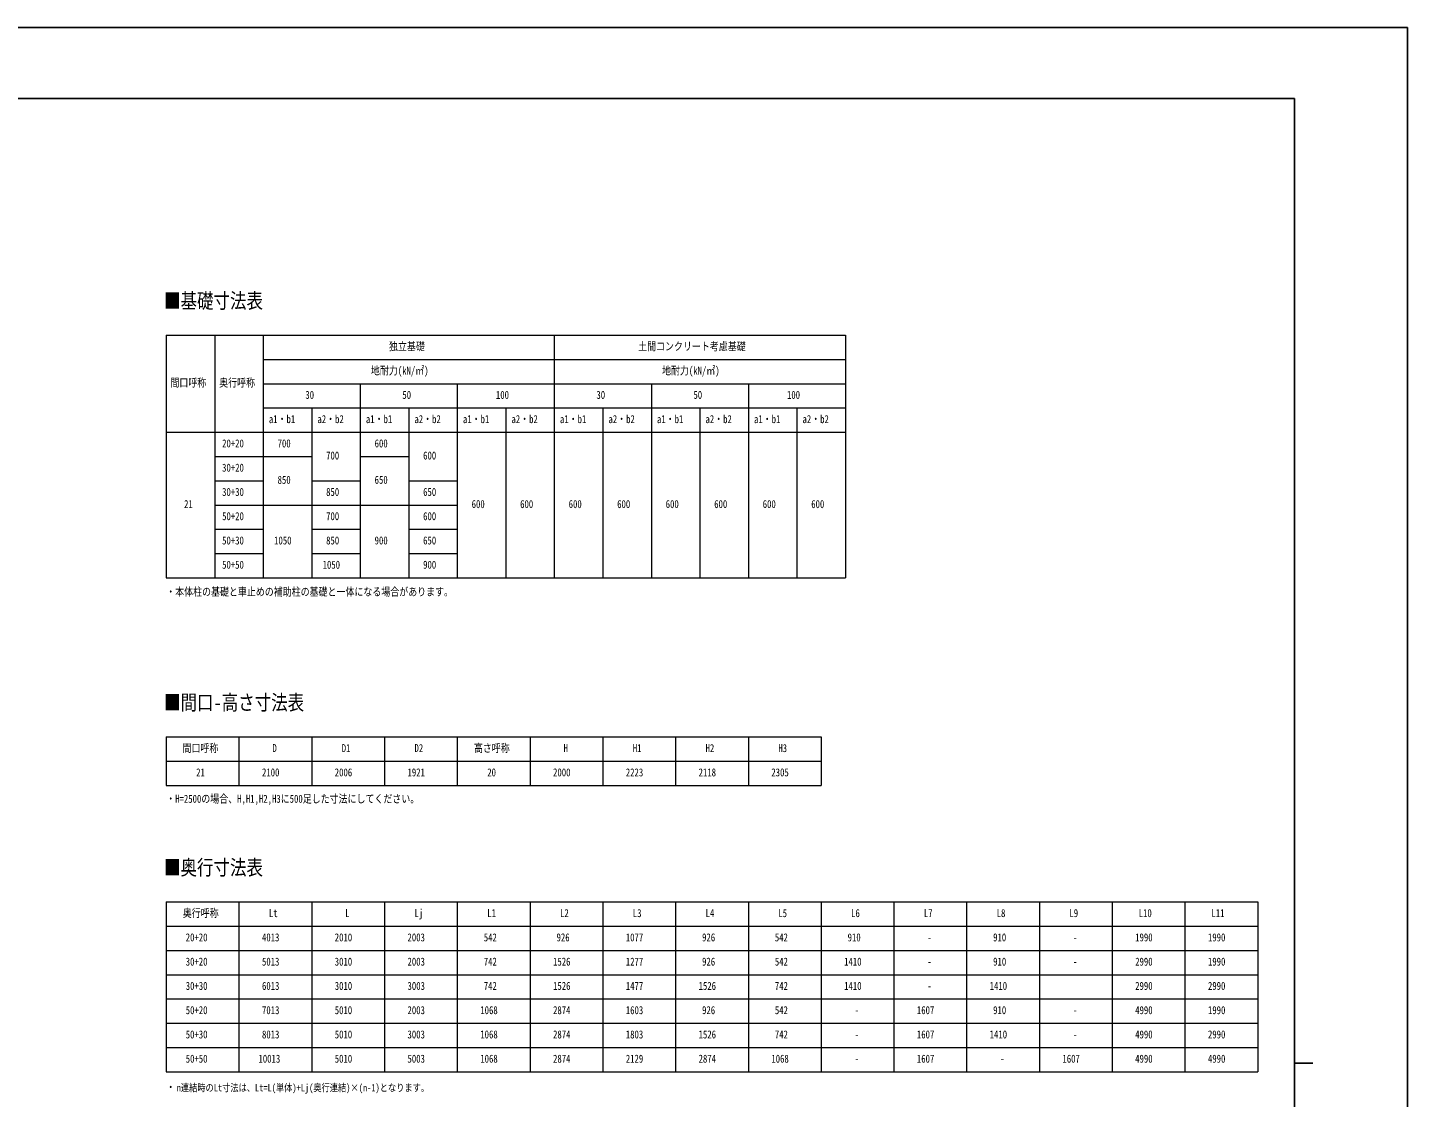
# Model space of a CAD drawing. Units: millimetres, scale not verified. Extents: x -12615 to 12615, y -8910 to 8910.
# Drawn here: x 1238 to 12615, y 92 to 8910 of the extents above; entities that cross this region are included whole.
import ezdxf
from ezdxf.enums import TextEntityAlignment as Align

# ---------------------------------------------------------------- set-up
doc = ezdxf.new("R2010")
doc.units = ezdxf.units.MM
doc.header["$LTSCALE"] = 40
doc.layers.add('0-1_TABLE1', color=7, linetype='Continuous', lineweight=18)
doc.layers.add('0-2_USER1', color=3, linetype='Continuous')
doc.layers.add('0-7_YKK_ZWAK', color=7, linetype='Continuous')
doc.styles.add('ＭＳ ゴシック', font='')
doc.styles.get('ＭＳ ゴシック').set_extended_font_data('MS Gothic')

msp = doc.modelspace()

# ---------------------------------------------------------------- linework, layer by layer
at = {"layer": '0-1_TABLE1'}
for p, q in [((2380.94, 6375.14), (7980.94, 6375.14)), ((2380.94, 6375.14), (2380.94, 4375.14)), ((2780.94, 6375.14), (2780.94, 4375.14)), ((3180.94, 6375.14), (3180.94, 4375.14)), ((5580.94, 6375.14), (5580.94, 4375.14)), ((3180.94, 6175.14), (7980.94, 6175.14)), ((3180.94, 5975.14), (7980.94, 5975.14)), ((3980.94, 5975.14), (3980.94, 4375.14)), ((4780.94, 5975.14), (4780.94, 4375.14)), ((6380.94, 5975.14), (6380.94, 4375.14)), ((7180.94, 5975.14), (7180.94, 4375.14)), ((3180.94, 5775.14), (7980.94, 5775.14)), ((5180.94, 5775.14), (5180.94, 4375.14)), ((5980.94, 5775.14), (5980.94, 4375.14)), ((6780.94, 5775.14), (6780.94, 4375.14)), ((7580.94, 5775.14), (7580.94, 4375.14)), ((2380.94, 5575.14), (7980.94, 5575.14)), ((2780.94, 5375.14), (3580.94, 5375.14)), ((3980.94, 5375.14), (4380.94, 5375.14)), ((2780.94, 5175.14), (3180.94, 5175.14)), ((3580.94, 5175.14), (3980.94, 5175.14)), ((4380.94, 5175.14), (4780.94, 5175.14)), ((2780.94, 4975.14), (4780.94, 4975.14)), ((2780.94, 4775.14), (3180.94, 4775.14)), ((3580.94, 4775.14), (3980.94, 4775.14)), ((4380.94, 4775.14), (4780.94, 4775.14)), ((2780.94, 4575.14), (3180.94, 4575.14)), ((3580.94, 4575.14), (3980.94, 4575.14)), ((4380.94, 4575.14), (4780.94, 4575.14)), ((2380.94, 3063.59), (7780.94, 3063.59)), ((2380.94, 3063.59), (2380.94, 2663.59)), ((2980.94, 3063.59), (2980.94, 2663.59)), ((3580.94, 3063.59), (3580.94, 2663.59)), ((4180.94, 3063.59), (4180.94, 2663.59)), ((4780.94, 3063.59), (4780.94, 2663.59)), ((5380.94, 3063.59), (5380.94, 2663.59)), ((5980.94, 3063.59), (5980.94, 2663.59)), ((6580.94, 3063.59), (6580.94, 2663.59)), ((7180.94, 3063.59), (7180.94, 2663.59)), ((7780.94, 3063.59), (7780.94, 2663.59)), ((2380.94, 2863.59), (7780.94, 2863.59)), ((2380.94, 2663.59), (7780.94, 2663.59)), ((2380.94, 1703.72), (11380.94, 1703.72)), ((2380.94, 1703.72), (2380.94, 303.72)), ((2980.94, 1703.72), (2980.94, 303.72)), ((3580.94, 1703.72), (3580.94, 303.72)), ((4180.94, 1703.72), (4180.94, 303.72)), ((4780.94, 1703.72), (4780.94, 303.72)), ((5380.94, 1703.72), (5380.94, 303.72)), ((5980.94, 1703.72), (5980.94, 303.72)), ((6580.94, 1703.72), (6580.94, 303.72)), ((7180.94, 1703.72), (7180.94, 303.72)), ((7780.94, 1703.72), (7780.94, 303.72)), ((8380.94, 1703.72), (8380.94, 303.72)), ((8980.94, 1703.72), (8980.94, 303.72)), ((9580.94, 1703.72), (9580.94, 303.72)), ((10180.94, 1703.72), (10180.94, 303.72)), ((10780.94, 1703.72), (10780.94, 303.72)), ((11380.94, 1703.72), (11380.94, 303.72)), ((2380.94, 1503.72), (11380.94, 1503.72)), ((2380.94, 1303.72), (11380.94, 1303.72)), ((2380.94, 1103.72), (11380.94, 1103.72)), ((2380.94, 903.72), (11380.94, 903.72)), ((2380.94, 703.72), (11380.94, 703.72)), ((2380.94, 503.72), (11380.94, 503.72)), ((2380.94, 303.72), (11380.94, 303.72))]:
    msp.add_line(p, q, dxfattribs=at)
for points in [[(7980.94, 6375.14), (7980.94, 5975.14), (7980.94, 4375.14)], [(3580.94, 5775.14), (3580.94, 5175.14), (3580.94, 4375.14)], [(4380.94, 5775.14), (4380.94, 5175.14), (4380.94, 4975.14), (4380.94, 4775.14), (4380.94, 4375.14)], [(2380.94, 4375.14), (5580.94, 4375.14), (7980.94, 4375.14)]]:
    msp.add_lwpolyline(points, dxfattribs=at)
at = {"layer": '0-7_YKK_ZWAK'}
for p, q in [((11685.06, 8325), (-11714.94, 8325)), ((11685.06, 8325), (11685.06, -7575)), ((11685.06, 375), (11835.06, 375))]:
    msp.add_line(p, q, dxfattribs=at)
msp.add_lwpolyline([(-12615, -8910), (12615, -8910), (12615, 8910), (-12615, 8910)], close=True, dxfattribs=at)

# ---------------------------------------------------------------- texts
at = {"layer": '0-1_TABLE1', "style": 'ＭＳ ゴシック', "width": 0.8}
for s, p in [('独立基礎', (4217.74, 6230.14)), ('土間コンクリート考慮基礎', (6272.14, 6230.14)), ('地耐力(kN/㎡)', (4068.94, 6030.14)), ('地耐力(kN/㎡)', (6468.94, 6030.14)), ('間口呼称', (2415.34, 5930.14)), ('奥行呼称', (2817.74, 5930.14)), ('30', (3528.14, 5830.14)), ('50', (4328.14, 5830.14)), ('100', (5099.34, 5830.14)), ('30', (5928.14, 5830.14)), ('50', (6728.14, 5830.14)), ('100', (7499.34, 5830.14)), ('a1・b1', (3227.34, 5630.14)), ('a2・b2', (3627.34, 5630.14)), ('a1・b1', (4027.34, 5630.14)), ('a2・b2', (4427.34, 5630.14)), ('a1・b1', (4827.34, 5630.14)), ('a2・b2', (5227.34, 5630.14)), ('a1・b1', (5627.34, 5630.14)), ('a2・b2', (6027.34, 5630.14)), ('a1・b1', (6427.34, 5630.14)), ('a2・b2', (6827.34, 5630.14)), ('a1・b1', (7227.34, 5630.14)), ('a2・b2', (7627.34, 5630.14)), ('20+20', (2841.74, 5430.14)), ('700', (3299.34, 5430.14)), ('600', (4099.34, 5430.14)), ('700', (3699.34, 5330.14)), ('600', (4499.34, 5330.14)), ('30+20', (2841.74, 5230.14)), ('850', (3299.34, 5130.14)), ('650', (4099.34, 5130.14)), ('21', (2528.14, 4930.14)), ('30+30', (2841.74, 5030.14)), ('850', (3699.34, 5030.14)), ('650', (4499.34, 5030.14)), ('600', (4899.34, 4930.14)), ('600', (5299.34, 4930.14)), ('600', (5699.34, 4930.14)), ('600', (6099.34, 4930.14)), ('600', (6499.34, 4930.14)), ('600', (6899.34, 4930.14)), ('600', (7299.34, 4930.14)), ('600', (7699.34, 4930.14)), ('50+20', (2841.74, 4830.14)), ('700', (3699.34, 4830.14)), ('600', (4499.34, 4830.14)), ('50+30', (2841.74, 4630.14)), ('1050', (3270.54, 4630.14)), ('850', (3699.34, 4630.14)), ('900', (4099.34, 4630.14)), ('650', (4499.34, 4630.14)), ('50+50', (2841.74, 4430.14)), ('1050', (3670.54, 4430.14)), ('900', (4499.34, 4430.14)), ('間口呼称', (2515.34, 2918.59)), ('D', (3256.94, 2918.59)), ('D1', (3828.14, 2918.59)), ('D2', (4428.14, 2918.59)), ('高さ呼称', (4917.74, 2918.59)), ('H', (5656.94, 2918.59)), ('H1', (6228.14, 2918.59)), ('H2', (6828.14, 2918.59)), ('H3', (7428.14, 2918.59)), ('21', (2628.14, 2718.59)), ('2100', (3170.54, 2718.59)), ('2006', (3770.54, 2718.59)), ('1921', (4370.54, 2718.59)), ('20', (5028.14, 2718.59)), ('2000', (5570.54, 2718.59)), ('2223', (6170.54, 2718.59)), ('2118', (6770.54, 2718.59)), ('2305', (7370.54, 2718.59)), ('奥行呼称', (2517.74, 1558.72)), ('Lt', (3228.14, 1558.72)), ('L', (3856.94, 1558.72)), ('Lj', (4428.14, 1558.72)), ('L1', (5028.14, 1558.72)), ('L2', (5628.14, 1558.72)), ('L3', (6228.14, 1558.72)), ('L4', (6828.14, 1558.72)), ('L5', (7428.14, 1558.72)), ('L6', (8028.14, 1558.72)), ('L7', (8628.14, 1558.72)), ('L8', (9228.14, 1558.72)), ('L9', (9828.14, 1558.72)), ('L10', (10399.34, 1558.72)), ('L11', (10999.34, 1558.72)), ('20+20', (2541.74, 1358.72)), ('4013', (3170.54, 1358.72)), ('2010', (3770.54, 1358.72)), ('2003', (4370.54, 1358.72)), ('542', (4999.34, 1358.72)), ('926', (5599.34, 1358.72)), ('1077', (6170.54, 1358.72)), ('926', (6799.34, 1358.72)), ('542', (7399.34, 1358.72)), ('910', (7999.34, 1358.72)), ('-', (8656.94, 1358.72)), ('910', (9199.34, 1358.72)), ('-', (9856.94, 1358.72)), ('1990', (10370.54, 1358.72)), ('1990', (10970.54, 1358.72)), ('30+20', (2541.74, 1158.72)), ('5013', (3170.54, 1158.72)), ('3010', (3770.54, 1158.72)), ('2003', (4370.54, 1158.72)), ('742', (4999.34, 1158.72)), ('1526', (5570.54, 1158.72)), ('1277', (6170.54, 1158.72)), ('926', (6799.34, 1158.72)), ('542', (7399.34, 1158.72)), ('1410', (7970.54, 1158.72)), ('-', (8656.94, 1158.72)), ('910', (9199.34, 1158.72)), ('-', (9856.94, 1158.72)), ('2990', (10370.54, 1158.72)), ('1990', (10970.54, 1158.72)), ('30+30', (2541.74, 958.72)), ('6013', (3170.54, 958.72)), ('3010', (3770.54, 958.72)), ('3003', (4370.54, 958.72)), ('742', (4999.34, 958.72)), ('1526', (5570.54, 958.72)), ('1477', (6170.54, 958.72)), ('1526', (6770.54, 958.72)), ('742', (7399.34, 958.72)), ('1410', (7970.54, 958.72)), ('1410', (9170.54, 958.72)), ('2990', (10370.54, 958.72)), ('2990', (10970.54, 958.72)), ('-', (8656.94, 958.72)), ('50+20', (2541.74, 758.72)), ('7013', (3170.54, 758.72)), ('5010', (3770.54, 758.72)), ('2003', (4370.54, 758.72)), ('1068', (4970.54, 758.72)), ('2874', (5570.54, 758.72)), ('1603', (6170.54, 758.72)), ('926', (6799.34, 758.72)), ('542', (7399.34, 758.72)), ('-', (8056.94, 758.72)), ('1607', (8570.54, 758.72)), ('910', (9199.34, 758.72)), ('-', (9856.94, 758.72)), ('4990', (10370.54, 758.72)), ('1990', (10970.54, 758.72)), ('50+30', (2541.74, 558.72)), ('8013', (3170.54, 558.72)), ('5010', (3770.54, 558.72)), ('3003', (4370.54, 558.72)), ('1068', (4970.54, 558.72)), ('2874', (5570.54, 558.72)), ('1803', (6170.54, 558.72)), ('1526', (6770.54, 558.72)), ('742', (7399.34, 558.72)), ('-', (8056.94, 558.72)), ('1607', (8570.54, 558.72)), ('1410', (9170.54, 558.72)), ('-', (9856.94, 558.72)), ('4990', (10370.54, 558.72)), ('2990', (10970.54, 558.72)), ('50+50', (2541.74, 358.72)), ('10013', (3141.74, 358.72)), ('5010', (3770.54, 358.72)), ('5003', (4370.54, 358.72)), ('1068', (4970.54, 358.72)), ('2874', (5570.54, 358.72)), ('2129', (6170.54, 358.72)), ('2874', (6770.54, 358.72)), ('1068', (7370.54, 358.72)), ('-', (8056.94, 358.72)), ('1607', (8570.54, 358.72)), ('-', (9256.94, 358.72)), ('1607', (9770.54, 358.72)), ('4990', (10370.54, 358.72)), ('4990', (10970.54, 358.72))]:
    msp.add_text(s, height=65.98, dxfattribs=at).set_placement(p, align=Align.BOTTOM_LEFT)
at = {"layer": '0-2_USER1', "style": 'ＭＳ ゴシック', "width": 0.8}
for s, height, p in [('■基礎寸法表', 124.6, (2362.8, 6559.14)), ('・本体柱の基礎と車止めの補助柱の基礎と一体になる場合があります。', 65.98, (2380.94, 4207.05)), ('■間口-高さ寸法表', 124.6, (2362.8, 3247.59)), ('・H=2500の場合、H,H1,H2,H3に500足した寸法にしてください。', 65.98, (2380.94, 2500.95)), ('■奥行寸法表', 124.6, (2362.8, 1887.72)), ('・', 65.98, (2380.94, 123.76)), ('n連結時のLt寸法は、Lt=L(単体)+Lj(奥行連結)×(n-1)となります。', 60.48, (2467.34, 123.76))]:
    msp.add_text(s, height=height, dxfattribs=at).set_placement(p, align=Align.BOTTOM_LEFT)

doc.saveas('drawing.dxf')
